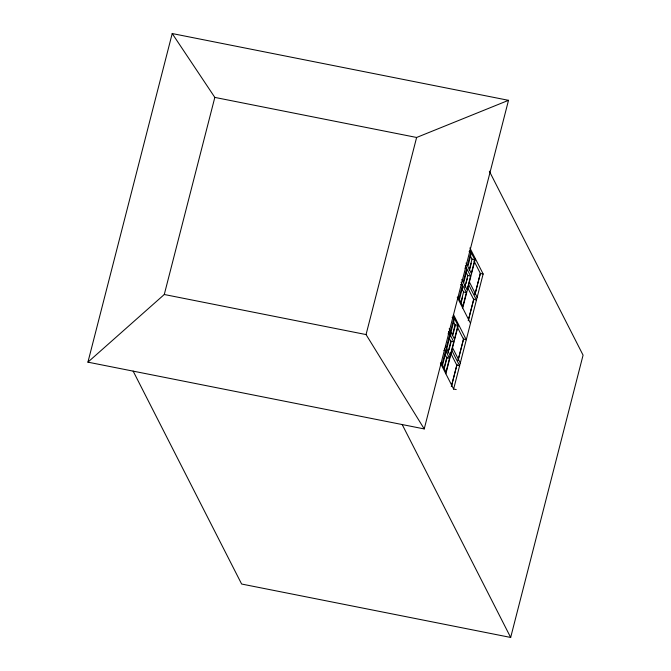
<?xml version="1.0" encoding="UTF-8"?>
<svg xmlns="http://www.w3.org/2000/svg" width="671" height="671" viewBox="0 0 671 671"><rect width="100%" height="100%" fill="white"/><g stroke="black" fill="none" stroke-linecap="round" stroke-linejoin="round"><path stroke-width="1.01" d="M87.926 362.155L172.212 33.55L508.509 100.323L424.223 428.928L87.926 362.155L164.278 294.502L214.829 97.404L172.212 33.55M424.223 428.928L366.056 334.569L416.616 137.471L508.509 100.323M444.714 348.861L445.628 350.665L442.114 364.378L441.191 362.575M448.471 331.524L449.847 334.225L446.332 347.922L445.41 346.119M453.143 315.999L454.057 317.794L450.543 331.482L449.167 328.782M461.111 282.214L462.487 284.923L458.972 298.62L458.058 296.817M465.33 265.783L466.706 268.484L463.191 282.181L461.816 279.48M470.002 250.241L470.925 252.044L467.41 265.741L466.035 263.04M443.95 368.505L446.71 357.735L444.982 354.347M447.825 353.021L450.837 341.279L449.109 337.89M452.296 335.601L455.055 324.848L453.328 321.459M460.558 303.728L463.577 291.994L461.849 288.597M464.777 287.297L467.788 275.555L466.06 272.158M469.247 269.876L472.007 259.115L470.279 255.718M444.361 368.169L447.213 357.031M449.033 349.935L451.298 341.128M452.85 335.064L455.357 325.292M461.531 301.22L462.537 297.303M466.135 283.279L466.597 281.451M466.831 280.545L467.301 278.717M469.482 270.22L471.285 263.191M450.275 335.072L453.73 341.849L445.997 372.002L442.541 365.225L454.485 318.641L457.941 325.427L454.435 339.107L450.979 332.33M466.379 292.548L462.864 306.244L459.409 299.467L462.923 285.771L466.379 292.548L463.577 291.994M470.589 276.108L467.075 289.805L463.627 283.028L467.142 269.331L470.589 276.108L467.788 275.555M474.808 259.669L471.294 273.365L467.838 266.588L471.352 252.892L474.808 259.669L472.007 259.115M445.863 373.797L458.511 324.479M462.73 308.039L475.378 258.721M451.348 386.462L456.808 365.192L450.409 352.627M458.033 360.428L463.476 339.174L457.077 326.618M468.215 320.713L473.667 299.451L467.268 286.886M451.373 386.53L457.068 364.319M458.108 360.285L463.804 338.075M468.467 319.908L473.902 298.704M456.238 389.566L453.63 389.046L483.145 273.978M133.135 371.097L241.627 584.03L510.673 637.45L583.074 355.16L489.335 171.18M214.829 97.404L416.616 137.471M469.054 251.667L470.925 252.044M464.835 268.106L466.706 268.484M460.683 284.563L462.487 284.923M473.667 299.451L476.469 300.004L468.702 284.747M452.128 317.417L454.057 317.794M455.055 324.848L457.941 325.427M447.976 333.856L449.847 334.225M463.476 339.174L466.286 339.736L453.479 314.607M450.837 341.279L453.73 341.849M164.278 294.502L366.056 334.569M443.757 350.287L445.628 350.665M446.71 357.735L449.511 358.289L446.056 351.512M456.808 365.192L459.61 365.745L451.835 350.497M469.893 247.951L483.179 274.028L480.344 273.416L473.944 260.86M469.406 282.013L477.173 297.261M457.245 297.27L470.497 323.296M452.539 347.754L460.314 363.011M446.76 348.769L450.216 355.546M440.377 363.028L453.663 389.105M402.181 424.517L510.673 637.45M480.344 273.416L474.892 294.686L480.369 273.474"/></g></svg>
